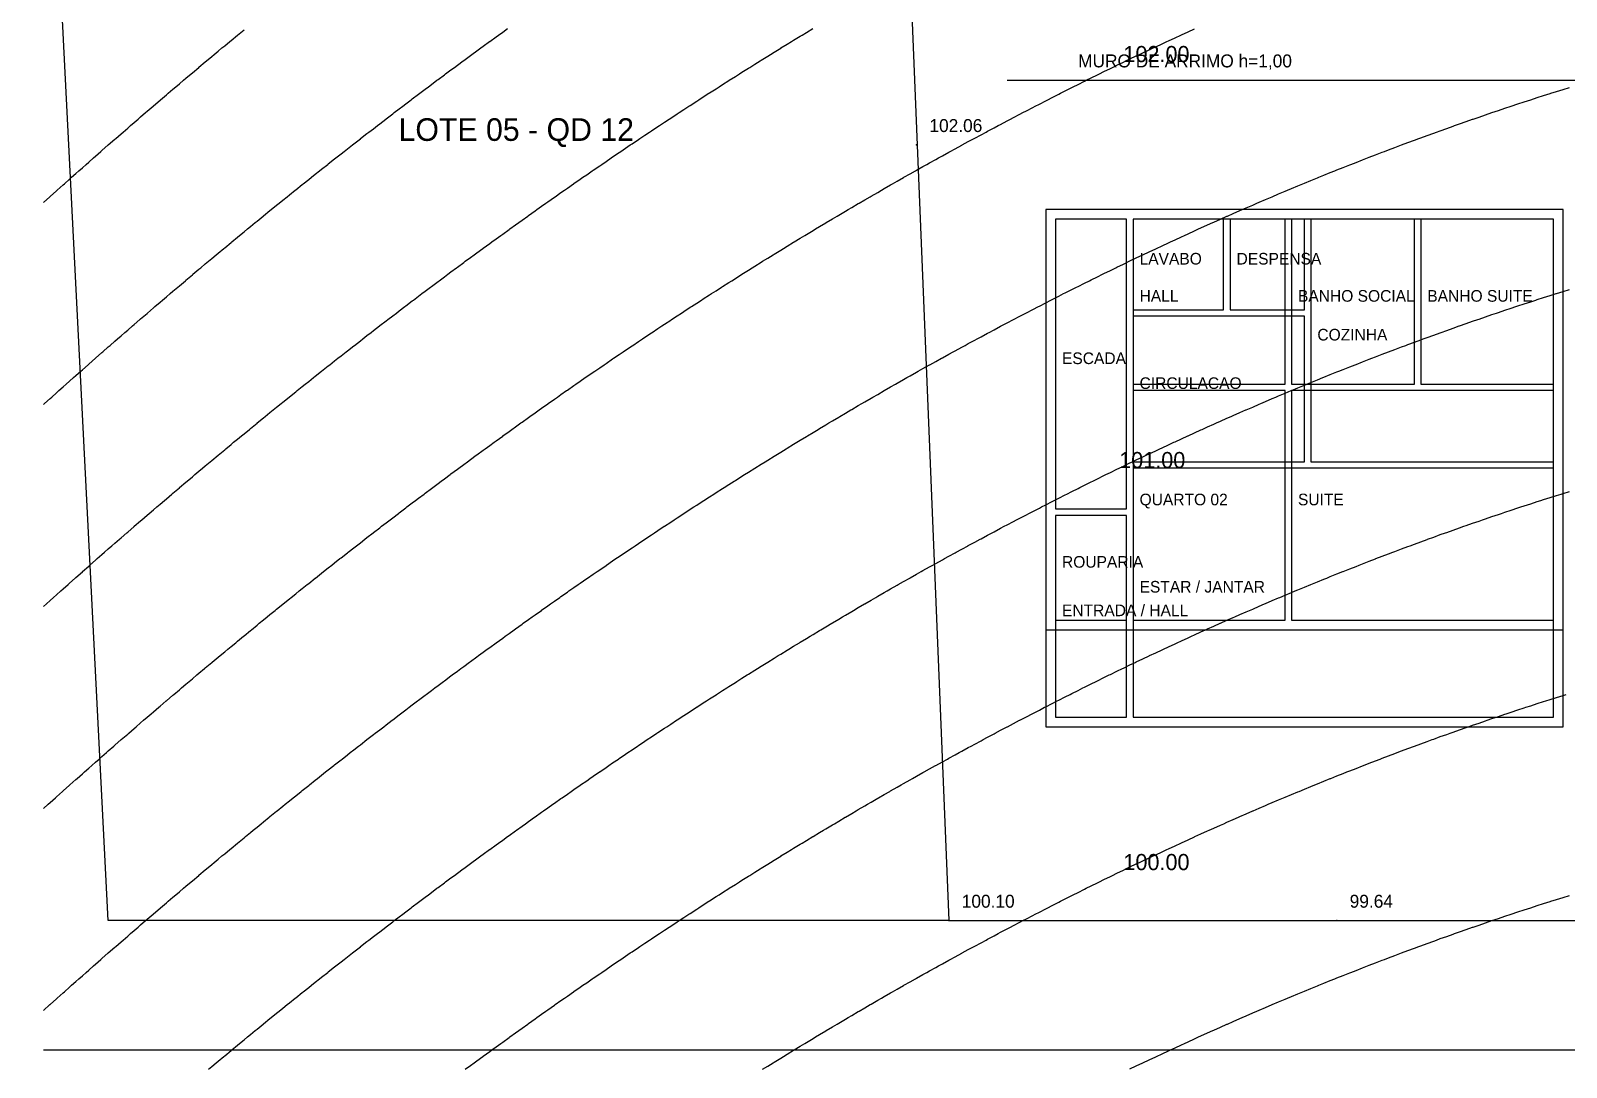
# Model space of a CAD drawing. Header units: metres. Extents: x -14.2 to 26.2, y -13.1 to 40.
# Drawn here: x -14.2 to 9.55, y -2.27 to 13.77 of the extents above; entities that cross this region are included whole.
import ezdxf

# ---------------------------------------------------------------- set-up
doc = ezdxf.new("R2010")
doc.units = ezdxf.units.M
for name, color, linetype in [('AMBIENTES_SUPERIOR', 7, 'Continuous'), ('AMBIENTES_TERREO', 7, 'Continuous'), ('CASA_SUPERIOR', 4, 'Continuous'), ('CASA_TERREO', 5, 'Continuous'), ('CONFRONTANTES', 8, 'Continuous'), ('COTAS_TERRENO', 2, 'Continuous'), ('CURVAS_050', 62, 'Continuous'), ('CURVAS_1M', 3, 'Continuous'), ('LOTE', 1, 'Continuous'), ('MUROS', 30, 'Continuous'), ('PASSEIO', 8, 'Continuous')]:
    doc.layers.add(name, color=color, linetype=linetype)

msp = doc.modelspace()

# ---------------------------------------------------------------- linework, layer by layer
at = {"layer": 'AMBIENTES_SUPERIOR'}
for points in [[(1.65, 6.37), (2.75, 6.37), (2.75, 10.85), (1.65, 10.85)], [(2.85, 8.3), (5.2, 8.3), (5.2, 10.85), (2.85, 10.85)], [(5.3, 8.3), (7.2, 8.3), (7.2, 10.85), (5.3, 10.85)], [(7.3, 8.3), (9.35, 8.3), (9.35, 10.85), (7.3, 10.85)], [(2.85, 4.65), (5.2, 4.65), (5.2, 8.2), (2.85, 8.2)], [(5.3, 4.65), (9.35, 4.65), (9.35, 8.2), (5.3, 8.2)], [(1.65, 4.65), (2.75, 4.65), (2.75, 6.27), (1.65, 6.27)]]:
    msp.add_lwpolyline(points, close=True, dxfattribs=at)
at = {"layer": 'AMBIENTES_TERREO'}
for points in [[(1.65, 6.37), (2.75, 6.37), (2.75, 10.85), (1.65, 10.85)], [(2.85, 9.45), (4.25, 9.45), (4.25, 10.85), (2.85, 10.85)], [(4.35, 9.45), (5.5, 9.45), (5.5, 10.85), (4.35, 10.85)], [(5.6, 7.1), (9.35, 7.1), (9.35, 10.85), (5.6, 10.85)], [(2.85, 7.1), (5.5, 7.1), (5.5, 9.35), (2.85, 9.35)], [(2.85, 3.15), (9.35, 3.15), (9.35, 7), (2.85, 7)], [(1.65, 3.15), (2.75, 3.15), (2.75, 6.27), (1.65, 6.27)]]:
    msp.add_lwpolyline(points, close=True, dxfattribs=at)
at = {"layer": 'CASA_SUPERIOR'}
msp.add_lwpolyline([(1.5, 4.5), (9.5, 4.5), (9.5, 11), (1.5, 11)], close=True, dxfattribs=at)
at = {"layer": 'CASA_TERREO'}
msp.add_lwpolyline([(1.5, 3), (9.5, 3), (9.5, 11), (1.5, 11)], close=True, dxfattribs=at)
at = {"layer": 'CONFRONTANTES'}
msp.add_lwpolyline([(-1, 24.5), (0, 0), (-13, 0), (-14.2, 23.6)], close=True, dxfattribs=at)
at = {"layer": 'COTAS_TERRENO'}
for p in [(-0.5, 12, 102.062), (0, 0, 100.098), (6, 0, 99.642)]:
    msp.add_point(p, dxfattribs=at)
at = {"layer": 'CURVAS_050'}
for points, elevation in [([(-14, 4.862), (-13.958, 4.9), (-13.9, 4.952), (-13.847, 5), (-13.8, 5.042), (-13.735, 5.1), (-13.7, 5.131), (-13.623, 5.2), (-13.6, 5.221), (-13.511, 5.3), (-13.5, 5.309), (-13.4, 5.398), (-13.398, 5.4), (-13.3, 5.486), (-13.285, 5.5), (-13.2, 5.574), (-13.171, 5.6), (-13.1, 5.662), (-13.057, 5.7), (-13, 5.75), (-12.943, 5.8), (-12.9, 5.837), (-12.828, 5.9), (-12.8, 5.924), (-12.713, 6), (-12.7, 6.011), (-12.6, 6.098), (-12.598, 6.1), (-12.5, 6.184), (-12.482, 6.2), (-12.4, 6.271), (-12.366, 6.3), (-12.3, 6.356), (-12.249, 6.4), (-12.2, 6.442), (-12.132, 6.5), (-12.1, 6.527), (-12.015, 6.6), (-12, 6.613), (-11.9, 6.697), (-11.897, 6.7), (-11.8, 6.782), (-11.779, 6.8), (-11.7, 6.866), (-11.66, 6.9), (-11.6, 6.951), (-11.541, 7), (-11.5, 7.034), (-11.422, 7.1), (-11.4, 7.118), (-11.302, 7.2), (-11.3, 7.201), (-11.2, 7.284), (-11.181, 7.3), (-11.1, 7.367), (-11.061, 7.4), (-11, 7.45), (-10.939, 7.5), (-10.9, 7.532), (-10.818, 7.6), (-10.8, 7.615), (-10.7, 7.696), (-10.696, 7.7), (-10.6, 7.778), (-10.573, 7.8), (-10.5, 7.859), (-10.45, 7.9), (-10.4, 7.941), (-10.326, 8), (-10.3, 8.021), (-10.202, 8.1), (-10.2, 8.102), (-10.1, 8.182), (-10.078, 8.2), (-10, 8.263), (-9.953, 8.3), (-9.9, 8.342), (-9.828, 8.4), (-9.8, 8.422), (-9.702, 8.5), (-9.7, 8.501), (-9.6, 8.581), (-9.575, 8.6), (-9.5, 8.659), (-9.448, 8.7), (-9.4, 8.738), (-9.321, 8.8), (-9.3, 8.816), (-9.2, 8.894), (-9.193, 8.9), (-9.1, 8.972), (-9.064, 9), (-9, 9.05), (-8.935, 9.1), (-8.9, 9.127), (-8.806, 9.2), (-8.8, 9.205), (-8.7, 9.281), (-8.676, 9.3), (-8.6, 9.358), (-8.545, 9.4), (-8.5, 9.434), (-8.414, 9.5), (-8.4, 9.51), (-8.3, 9.586), (-8.282, 9.6), (-8.2, 9.662), (-8.15, 9.7), (-8.1, 9.737), (-8.017, 9.8), (-8, 9.812), (-7.9, 9.887), (-7.883, 9.9), (-7.8, 9.962), (-7.749, 10), (-7.7, 10.036), (-7.614, 10.1), (-7.6, 10.11), (-7.5, 10.184), (-7.479, 10.2), (-7.4, 10.258), (-7.343, 10.3), (-7.3, 10.331), (-7.206, 10.4), (-7.2, 10.405), (-7.1, 10.477), (-7.069, 10.5), (-7, 10.55), (-6.931, 10.6), (-6.9, 10.622), (-6.8, 10.694), (-6.792, 10.7), (-6.7, 10.766), (-6.653, 10.8), (-6.6, 10.838), (-6.513, 10.9), (-6.5, 10.909), (-6.4, 10.98), (-6.372, 11), (-6.3, 11.051), (-6.231, 11.1), (-6.2, 11.122), (-6.1, 11.192), (-6.089, 11.2), (-6, 11.263), (-5.946, 11.3), (-5.9, 11.332), (-5.803, 11.4), (-5.8, 11.402), (-5.7, 11.471), (-5.659, 11.5), (-5.6, 11.54), (-5.514, 11.6), (-5.5, 11.609), (-5.4, 11.678), (-5.368, 11.7), (-5.3, 11.746), (-5.221, 11.8), (-5.2, 11.814), (-5.1, 11.882), (-5.074, 11.9), (-5, 11.95), (-4.926, 12), (-4.9, 12.017), (-4.8, 12.084), (-4.777, 12.1), (-4.7, 12.151), (-4.627, 12.2), (-4.6, 12.218), (-4.5, 12.284), (-4.476, 12.3), (-4.4, 12.351), (-4.325, 12.4), (-4.3, 12.416), (-4.2, 12.482), (-4.172, 12.5), (-4.1, 12.547), (-4.019, 12.6), (-4, 12.612), (-3.9, 12.677), (-3.865, 12.7), (-3.8, 12.742), (-3.71, 12.8), (-3.7, 12.806), (-3.6, 12.87), (-3.554, 12.9), (-3.5, 12.934), (-3.4, 12.998), (-3.397, 13), (-3.3, 13.061), (-3.239, 13.1), (-3.2, 13.125), (-3.1, 13.187), (-3.08, 13.2), (-3, 13.25), (-2.92, 13.3), (-2.9, 13.312), (-2.8, 13.374), (-2.759, 13.4), (-2.7, 13.436), (-2.6, 13.498), (-2.597, 13.5), (-2.5, 13.559), (-2.434, 13.6), (-2.4, 13.62), (-2.3, 13.681), (-2.269, 13.7), (-2.2, 13.742), (-2.104, 13.8)], 102.5), ([(-14, 11.112), (-13.903, 11.2), (-13.9, 11.202), (-13.8, 11.292), (-13.791, 11.3), (-13.7, 11.381), (-13.679, 11.4), (-13.6, 11.47), (-13.567, 11.5), (-13.5, 11.559), (-13.454, 11.6), (-13.4, 11.648), (-13.341, 11.7), (-13.3, 11.736), (-13.228, 11.8), (-13.2, 11.824), (-13.114, 11.9), (-13.1, 11.912), (-13, 12), (-13, 12), (-12.9, 12.087), (-12.886, 12.1), (-12.8, 12.174), (-12.771, 12.2), (-12.7, 12.261), (-12.655, 12.3), (-12.6, 12.348), (-12.54, 12.4), (-12.5, 12.434), (-12.424, 12.5), (-12.4, 12.521), (-12.307, 12.6), (-12.3, 12.606), (-12.2, 12.692), (-12.191, 12.7), (-12.1, 12.777), (-12.073, 12.8), (-12, 12.863), (-11.956, 12.9), (-11.9, 12.947), (-11.838, 13), (-11.8, 13.032), (-11.719, 13.1), (-11.7, 13.116), (-11.601, 13.2), (-11.6, 13.201), (-11.5, 13.284), (-11.481, 13.3), (-11.4, 13.368), (-11.362, 13.4), (-11.3, 13.451), (-11.242, 13.5), (-11.2, 13.535), (-11.121, 13.6), (-11.1, 13.617), (-11, 13.7), (-11, 13.7), (-10.9, 13.782)], 103.5), ([(-14, -1.388), (-13.903, -1.3), (-13.9, -1.298), (-13.8, -1.208), (-13.791, -1.2), (-13.7, -1.119), (-13.679, -1.1), (-13.6, -1.03), (-13.567, -1), (-13.5, -0.941), (-13.454, -0.9), (-13.4, -0.852), (-13.341, -0.8), (-13.3, -0.764), (-13.228, -0.7), (-13.2, -0.676), (-13.114, -0.6), (-13.1, -0.588), (-13, -0.5), (-13, -0.5), (-12.9, -0.413), (-12.886, -0.4), (-12.8, -0.326), (-12.771, -0.3), (-12.7, -0.239), (-12.655, -0.2), (-12.6, -0.152), (-12.54, -0.1), (-12.5, -0.066), (-12.424, 0), (-12.4, 0.021), (-12.307, 0.1), (-12.3, 0.106), (-12.2, 0.192), (-12.191, 0.2), (-12.1, 0.277), (-12.073, 0.3), (-12, 0.363), (-11.956, 0.4), (-11.9, 0.447), (-11.838, 0.5), (-11.8, 0.532), (-11.719, 0.6), (-11.7, 0.616), (-11.601, 0.7), (-11.6, 0.701), (-11.5, 0.784), (-11.481, 0.8), (-11.4, 0.868), (-11.362, 0.9), (-11.3, 0.951), (-11.242, 1), (-11.2, 1.035), (-11.121, 1.1), (-11.1, 1.117), (-11, 1.2), (-11, 1.2), (-10.9, 1.282), (-10.879, 1.3), (-10.8, 1.365), (-10.757, 1.4), (-10.7, 1.446), (-10.634, 1.5), (-10.6, 1.528), (-10.512, 1.6), (-10.5, 1.609), (-10.4, 1.691), (-10.388, 1.7), (-10.3, 1.771), (-10.264, 1.8), (-10.2, 1.852), (-10.14, 1.9), (-10.1, 1.932), (-10.016, 2), (-10, 2.013), (-9.9, 2.092), (-9.89, 2.1), (-9.8, 2.172), (-9.765, 2.2), (-9.7, 2.251), (-9.639, 2.3), (-9.6, 2.331), (-9.512, 2.4), (-9.5, 2.409), (-9.4, 2.488), (-9.385, 2.5), (-9.3, 2.566), (-9.257, 2.6), (-9.2, 2.644), (-9.129, 2.7), (-9.1, 2.722), (-9, 2.8), (-9, 2.8), (-8.9, 2.877), (-8.871, 2.9), (-8.8, 2.954), (-8.741, 3), (-8.7, 3.031), (-8.61, 3.1), (-8.6, 3.108), (-8.5, 3.184), (-8.479, 3.2), (-8.4, 3.26), (-8.348, 3.3), (-8.3, 3.336), (-8.216, 3.4), (-8.2, 3.412), (-8.1, 3.487), (-8.083, 3.5), (-8, 3.562), (-7.95, 3.6), (-7.9, 3.637), (-7.816, 3.7), (-7.8, 3.712), (-7.7, 3.786), (-7.682, 3.8), (-7.6, 3.86), (-7.547, 3.9), (-7.5, 3.934), (-7.411, 4), (-7.4, 4.008), (-7.3, 4.081), (-7.275, 4.1), (-7.2, 4.155), (-7.138, 4.2), (-7.1, 4.227), (-7, 4.3), (-7, 4.3), (-6.9, 4.372), (-6.862, 4.4), (-6.8, 4.444), (-6.723, 4.5), (-6.7, 4.516), (-6.6, 4.588), (-6.583, 4.6), (-6.5, 4.659), (-6.443, 4.7), (-6.4, 4.73), (-6.302, 4.8), (-6.3, 4.801), (-6.2, 4.872), (-6.16, 4.9), (-6.1, 4.942), (-6.018, 5), (-6, 5.013), (-5.9, 5.082), (-5.875, 5.1), (-5.8, 5.152), (-5.731, 5.2), (-5.7, 5.221), (-5.6, 5.291), (-5.586, 5.3), (-5.5, 5.359), (-5.441, 5.4), (-5.4, 5.428), (-5.3, 5.496), (-5.295, 5.5), (-5.2, 5.565), (-5.148, 5.6), (-5.1, 5.632), (-5, 5.7), (-5, 5.7), (-4.9, 5.767), (-4.851, 5.8), (-4.8, 5.835), (-4.702, 5.9), (-4.7, 5.901), (-4.6, 5.968), (-4.552, 6), (-4.5, 6.034), (-4.401, 6.1), (-4.4, 6.101), (-4.3, 6.166), (-4.249, 6.2), (-4.2, 6.232), (-4.1, 6.297), (-4.096, 6.3), (-4, 6.363), (-3.942, 6.4), (-3.9, 6.427), (-3.8, 6.492), (-3.788, 6.5), (-3.7, 6.556), (-3.632, 6.6), (-3.6, 6.621), (-3.5, 6.684), (-3.475, 6.7), (-3.4, 6.748), (-3.318, 6.8), (-3.3, 6.811), (-3.2, 6.875), (-3.159, 6.9), (-3.1, 6.937), (-3, 7), (-3, 7), (-2.9, 7.062), (-2.839, 7.1), (-2.8, 7.124), (-2.7, 7.186), (-2.678, 7.2), (-2.6, 7.248), (-2.515, 7.3), (-2.5, 7.309), (-2.4, 7.37), (-2.352, 7.4), (-2.3, 7.431), (-2.2, 7.492), (-2.187, 7.5), (-2.1, 7.552), (-2.021, 7.6), (-2, 7.612), (-1.9, 7.672), (-1.854, 7.7), (-1.8, 7.732), (-1.7, 7.791), (-1.685, 7.8), (-1.6, 7.85), (-1.516, 7.9), (-1.5, 7.909), (-1.4, 7.968), (-1.345, 8), (-1.3, 8.026), (-1.2, 8.084), (-1.173, 8.1), (-1.1, 8.142), (-1, 8.2), (-1, 8.2), (-0.9, 8.257), (-0.825, 8.3), (-0.8, 8.314), (-0.7, 8.371), (-0.649, 8.4), (-0.6, 8.428), (-0.5, 8.484), (-0.472, 8.5), (-0.4, 8.54), (-0.3, 8.596), (-0.293, 8.6), (-0.2, 8.652), (-0.113, 8.7), (-0.1, 8.707), (0, 8.763), (0.068, 8.8), (0.1, 8.817), (0.2, 8.872), (0.251, 8.9), (0.3, 8.926), (0.4, 8.981), (0.436, 9), (0.5, 9.034), (0.6, 9.088), (0.622, 9.1), (0.7, 9.141), (0.8, 9.195), (0.81, 9.2), (0.9, 9.247), (1, 9.3), (1, 9.3), (1.1, 9.352), (1.191, 9.4), (1.2, 9.405), (1.3, 9.456), (1.385, 9.5), (1.4, 9.508), (1.5, 9.559), (1.579, 9.6), (1.6, 9.611), (1.7, 9.661), (1.776, 9.7), (1.8, 9.712), (1.9, 9.762), (1.975, 9.8), (2, 9.812), (2.1, 9.862), (2.176, 9.9), (2.2, 9.912), (2.3, 9.961), (2.379, 10), (2.4, 10.011), (2.5, 10.059), (2.584, 10.1), (2.6, 10.108), (2.7, 10.156), (2.791, 10.2), (2.8, 10.205), (2.9, 10.252), (3, 10.3), (3, 10.3), (3.1, 10.347), (3.2, 10.394), (3.212, 10.4), (3.3, 10.441), (3.4, 10.488), (3.426, 10.5), (3.5, 10.534), (3.6, 10.58), (3.643, 10.6), (3.7, 10.626), (3.8, 10.672), (3.862, 10.7), (3.9, 10.717), (4, 10.762), (4.084, 10.8), (4.1, 10.807), (4.2, 10.852), (4.3, 10.896), (4.308, 10.9), (4.4, 10.94), (4.5, 10.984), (4.536, 11), (4.6, 11.028), (4.7, 11.071), (4.766, 11.1), (4.8, 11.114), (4.9, 11.157), (5, 11.2), (5, 11.2), (5.1, 11.242), (5.2, 11.284), (5.237, 11.3), (5.3, 11.326), (5.4, 11.368), (5.477, 11.4), (5.5, 11.409), (5.6, 11.451), (5.7, 11.491), (5.721, 11.5), (5.8, 11.532), (5.9, 11.572), (5.969, 11.6), (6, 11.613), (6.1, 11.652), (6.2, 11.692), (6.22, 11.7), (6.3, 11.731), (6.4, 11.77), (6.476, 11.8), (6.5, 11.809), (6.6, 11.848), (6.7, 11.886), (6.736, 11.9), (6.8, 11.925), (6.9, 11.962), (7, 12), (7, 12), (7.1, 12.037), (7.2, 12.074), (7.269, 12.1), (7.3, 12.111), (7.4, 12.148), (7.5, 12.184), (7.543, 12.2), (7.6, 12.221), (7.7, 12.256), (7.8, 12.292), (7.823, 12.3), (7.9, 12.327), (8, 12.363), (8.1, 12.397), (8.108, 12.4), (8.2, 12.432), (8.3, 12.466), (8.399, 12.5), (8.4, 12.501), (8.5, 12.534), (8.6, 12.568), (8.696, 12.6), (8.7, 12.601), (8.8, 12.635), (8.9, 12.667), (9, 12.7), (9, 12.7), (9.1, 12.732), (9.2, 12.765), (9.3, 12.796), (9.311, 12.8), (9.4, 12.828), (9.5, 12.859), (9.6, 12.89)], 101.5), ([(-7.479, -2.3), (-7.4, -2.242), (-7.343, -2.2), (-7.3, -2.169), (-7.206, -2.1), (-7.2, -2.095), (-7.1, -2.023), (-7.069, -2), (-7, -1.95), (-6.931, -1.9), (-6.9, -1.878), (-6.8, -1.806), (-6.792, -1.8), (-6.7, -1.734), (-6.653, -1.7), (-6.6, -1.662), (-6.513, -1.6), (-6.5, -1.591), (-6.4, -1.52), (-6.372, -1.5), (-6.3, -1.449), (-6.231, -1.4), (-6.2, -1.378), (-6.1, -1.308), (-6.089, -1.3), (-6, -1.237), (-5.946, -1.2), (-5.9, -1.168), (-5.803, -1.1), (-5.8, -1.098), (-5.7, -1.029), (-5.659, -1), (-5.6, -0.96), (-5.514, -0.9), (-5.5, -0.891), (-5.4, -0.822), (-5.368, -0.8), (-5.3, -0.754), (-5.221, -0.7), (-5.2, -0.686), (-5.1, -0.618), (-5.074, -0.6), (-5, -0.55), (-4.926, -0.5), (-4.9, -0.483), (-4.8, -0.416), (-4.777, -0.4), (-4.7, -0.349), (-4.627, -0.3), (-4.6, -0.282), (-4.5, -0.216), (-4.476, -0.2), (-4.4, -0.149), (-4.325, -0.1), (-4.3, -0.084), (-4.2, -0.018), (-4.172, 0), (-4.1, 0.047), (-4.019, 0.1), (-4, 0.112), (-3.9, 0.177), (-3.865, 0.2), (-3.8, 0.242), (-3.71, 0.3), (-3.7, 0.306), (-3.6, 0.371), (-3.554, 0.4), (-3.5, 0.434), (-3.4, 0.498), (-3.397, 0.5), (-3.3, 0.561), (-3.239, 0.6), (-3.2, 0.625), (-3.1, 0.687), (-3.08, 0.7), (-3, 0.75), (-2.92, 0.8), (-2.9, 0.812), (-2.8, 0.874), (-2.759, 0.9), (-2.7, 0.936), (-2.6, 0.998), (-2.597, 1), (-2.5, 1.059), (-2.434, 1.1), (-2.4, 1.12), (-2.3, 1.181), (-2.269, 1.2), (-2.2, 1.242), (-2.104, 1.3), (-2.1, 1.302), (-2, 1.362), (-1.937, 1.4), (-1.9, 1.422), (-1.8, 1.482), (-1.77, 1.5), (-1.7, 1.541), (-1.601, 1.6), (-1.6, 1.6), (-1.5, 1.659), (-1.431, 1.7), (-1.4, 1.718), (-1.3, 1.776), (-1.259, 1.8), (-1.2, 1.835), (-1.1, 1.892), (-1.087, 1.9), (-1, 1.95), (-0.913, 2), (-0.9, 2.007), (-0.8, 2.065), (-0.738, 2.1), (-0.7, 2.121), (-0.6, 2.178), (-0.561, 2.2), (-0.5, 2.234), (-0.4, 2.29), (-0.383, 2.3), (-0.3, 2.346), (-0.204, 2.4), (-0.2, 2.402), (-0.1, 2.457), (-0.023, 2.5), (0, 2.512), (0.1, 2.567), (0.16, 2.6), (0.2, 2.622), (0.3, 2.676), (0.344, 2.7), (0.4, 2.731), (0.5, 2.784), (0.529, 2.8), (0.6, 2.838), (0.7, 2.891), (0.716, 2.9), (0.8, 2.944), (0.9, 2.997), (0.905, 3), (1, 3.05), (1.095, 3.1), (1.1, 3.102), (1.2, 3.155), (1.288, 3.2), (1.3, 3.206), (1.4, 3.258), (1.482, 3.3), (1.5, 3.309), (1.6, 3.361), (1.678, 3.4), (1.7, 3.411), (1.8, 3.462), (1.875, 3.5), (1.9, 3.512), (2, 3.562), (2.075, 3.6), (2.1, 3.612), (2.2, 3.662), (2.277, 3.7), (2.3, 3.711), (2.4, 3.76), (2.481, 3.8), (2.5, 3.809), (2.6, 3.858), (2.687, 3.9), (2.7, 3.906), (2.8, 3.955), (2.895, 4), (2.9, 4.002), (3, 4.05), (3.1, 4.097), (3.106, 4.1), (3.2, 4.144), (3.3, 4.191), (3.318, 4.2), (3.4, 4.238), (3.5, 4.284), (3.534, 4.3), (3.6, 4.33), (3.7, 4.376), (3.752, 4.4), (3.8, 4.422), (3.9, 4.467), (3.972, 4.5), (4, 4.512), (4.1, 4.557), (4.196, 4.6), (4.2, 4.602), (4.3, 4.646), (4.4, 4.691), (4.422, 4.7), (4.5, 4.734), (4.6, 4.778), (4.651, 4.8), (4.7, 4.821), (4.8, 4.864), (4.883, 4.9), (4.9, 4.907), (5, 4.95), (5.1, 4.992), (5.118, 5), (5.2, 5.035), (5.3, 5.076), (5.357, 5.1), (5.4, 5.118), (5.5, 5.159), (5.599, 5.2), (5.6, 5.201), (5.7, 5.241), (5.8, 5.282), (5.845, 5.3), (5.9, 5.322), (6, 5.363), (6.094, 5.4), (6.1, 5.402), (6.2, 5.442), (6.3, 5.481), (6.348, 5.5), (6.4, 5.521), (6.5, 5.559), (6.6, 5.598), (6.605, 5.6), (6.7, 5.636), (6.8, 5.674), (6.867, 5.7), (6.9, 5.712), (7, 5.75), (7.1, 5.787), (7.134, 5.8), (7.2, 5.825), (7.3, 5.861), (7.4, 5.898), (7.405, 5.9), (7.5, 5.934), (7.6, 5.971), (7.682, 6), (7.7, 6.006), (7.8, 6.042), (7.9, 6.077), (7.964, 6.1), (8, 6.113), (8.1, 6.147), (8.2, 6.182), (8.252, 6.2), (8.3, 6.216), (8.4, 6.251), (8.5, 6.284), (8.546, 6.3), (8.6, 6.318), (8.7, 6.351), (8.8, 6.385), (8.847, 6.4), (8.9, 6.417), (9, 6.45), (9.1, 6.482), (9.155, 6.5), (9.2, 6.514), (9.3, 6.546), (9.4, 6.578), (9.47, 6.6), (9.5, 6.609), (9.6, 6.64)], 100.5), ([(2.8, -2.295), (2.9, -2.248), (3, -2.2), (3, -2.2), (3.1, -2.153), (3.2, -2.106), (3.212, -2.1), (3.3, -2.059), (3.4, -2.012), (3.426, -2), (3.5, -1.966), (3.6, -1.92), (3.643, -1.9), (3.7, -1.874), (3.8, -1.828), (3.862, -1.8), (3.9, -1.783), (4, -1.738), (4.084, -1.7), (4.1, -1.693), (4.2, -1.648), (4.3, -1.604), (4.308, -1.6), (4.4, -1.56), (4.5, -1.516), (4.536, -1.5), (4.6, -1.472), (4.7, -1.429), (4.766, -1.4), (4.8, -1.386), (4.9, -1.343), (5, -1.3), (5, -1.3), (5.1, -1.258), (5.2, -1.216), (5.237, -1.2), (5.3, -1.174), (5.4, -1.132), (5.477, -1.1), (5.5, -1.091), (5.6, -1.049), (5.7, -1.009), (5.721, -1), (5.8, -0.968), (5.9, -0.928), (5.969, -0.9), (6, -0.887), (6.1, -0.848), (6.2, -0.808), (6.22, -0.8), (6.3, -0.769), (6.4, -0.73), (6.476, -0.7), (6.5, -0.691), (6.6, -0.652), (6.7, -0.614), (6.736, -0.6), (6.8, -0.575), (6.9, -0.538), (7, -0.5), (7, -0.5), (7.1, -0.463), (7.2, -0.426), (7.269, -0.4), (7.3, -0.389), (7.4, -0.352), (7.5, -0.316), (7.543, -0.3), (7.6, -0.279), (7.7, -0.244), (7.8, -0.208), (7.823, -0.2), (7.9, -0.173), (8, -0.137), (8.1, -0.103), (8.108, -0.1), (8.2, -0.068), (8.3, -0.034), (8.399, 0), (8.4, 0.001), (8.5, 0.034), (8.6, 0.068), (8.696, 0.1), (8.7, 0.101), (8.8, 0.135), (8.9, 0.167), (9, 0.2), (9, 0.2), (9.1, 0.232), (9.2, 0.265), (9.3, 0.296), (9.311, 0.3), (9.4, 0.328), (9.5, 0.359), (9.6, 0.39)], 99.5)]:
    msp.add_lwpolyline(points, dxfattribs=dict(at, elevation=elevation))
at = {"layer": 'CURVAS_1M'}
for points, elevation in [([(-14, 7.987), (-13.986, 8), (-13.9, 8.077), (-13.875, 8.1), (-13.8, 8.167), (-13.763, 8.2), (-13.7, 8.256), (-13.651, 8.3), (-13.6, 8.345), (-13.539, 8.4), (-13.5, 8.434), (-13.426, 8.5), (-13.4, 8.523), (-13.313, 8.6), (-13.3, 8.611), (-13.2, 8.7), (-13.199, 8.7), (-13.1, 8.787), (-13.086, 8.8), (-13, 8.875), (-12.971, 8.9), (-12.9, 8.962), (-12.857, 9), (-12.8, 9.049), (-12.742, 9.1), (-12.7, 9.136), (-12.627, 9.2), (-12.6, 9.223), (-12.511, 9.3), (-12.5, 9.309), (-12.4, 9.395), (-12.395, 9.4), (-12.3, 9.481), (-12.278, 9.5), (-12.2, 9.567), (-12.161, 9.6), (-12.1, 9.652), (-12.044, 9.7), (-12, 9.738), (-11.926, 9.8), (-11.9, 9.822), (-11.808, 9.9), (-11.8, 9.907), (-11.7, 9.991), (-11.69, 10), (-11.6, 10.076), (-11.571, 10.1), (-11.5, 10.159), (-11.451, 10.2), (-11.4, 10.243), (-11.332, 10.3), (-11.3, 10.326), (-11.211, 10.4), (-11.2, 10.409), (-11.1, 10.492), (-11.091, 10.5), (-11, 10.575), (-10.97, 10.6), (-10.9, 10.657), (-10.848, 10.7), (-10.8, 10.74), (-10.726, 10.8), (-10.7, 10.821), (-10.604, 10.9), (-10.6, 10.903), (-10.5, 10.984), (-10.481, 11), (-10.4, 11.066), (-10.357, 11.1), (-10.3, 11.146), (-10.233, 11.2), (-10.2, 11.227), (-10.109, 11.3), (-10.1, 11.307), (-10, 11.388), (-9.984, 11.4), (-9.9, 11.467), (-9.859, 11.5), (-9.8, 11.547), (-9.733, 11.6), (-9.7, 11.626), (-9.607, 11.7), (-9.6, 11.706), (-9.5, 11.784), (-9.48, 11.8), (-9.4, 11.863), (-9.353, 11.9), (-9.3, 11.941), (-9.225, 12), (-9.2, 12.019), (-9.1, 12.097), (-9.097, 12.1), (-9, 12.175), (-8.968, 12.2), (-8.9, 12.252), (-8.838, 12.3), (-8.8, 12.329), (-8.708, 12.4), (-8.7, 12.406), (-8.6, 12.483), (-8.578, 12.5), (-8.5, 12.559), (-8.447, 12.6), (-8.4, 12.635), (-8.315, 12.7), (-8.3, 12.711), (-8.2, 12.787), (-8.183, 12.8), (-8.1, 12.862), (-8.05, 12.9), (-8, 12.937), (-7.917, 13), (-7.9, 13.012), (-7.8, 13.087), (-7.783, 13.1), (-7.7, 13.161), (-7.648, 13.2), (-7.6, 13.235), (-7.513, 13.3), (-7.5, 13.309), (-7.4, 13.383), (-7.377, 13.4), (-7.3, 13.456), (-7.24, 13.5), (-7.2, 13.53), (-7.103, 13.6), (-7.1, 13.602), (-7, 13.675), (-6.965, 13.7), (-6.9, 13.747), (-6.827, 13.8)], 103), ([(-14, 1.737), (-13.93, 1.8), (-13.9, 1.827), (-13.819, 1.9), (-13.8, 1.917), (-13.707, 2), (-13.7, 2.006), (-13.6, 2.095), (-13.595, 2.1), (-13.5, 2.184), (-13.482, 2.2), (-13.4, 2.273), (-13.369, 2.3), (-13.3, 2.361), (-13.256, 2.4), (-13.2, 2.449), (-13.143, 2.5), (-13.1, 2.537), (-13.029, 2.6), (-13, 2.625), (-12.914, 2.7), (-12.9, 2.712), (-12.8, 2.8), (-12.799, 2.8), (-12.7, 2.886), (-12.684, 2.9), (-12.6, 2.973), (-12.569, 3), (-12.5, 3.059), (-12.453, 3.1), (-12.4, 3.146), (-12.337, 3.2), (-12.3, 3.231), (-12.22, 3.3), (-12.2, 3.317), (-12.103, 3.4), (-12.1, 3.402), (-12, 3.488), (-11.985, 3.5), (-11.9, 3.572), (-11.867, 3.6), (-11.8, 3.657), (-11.749, 3.7), (-11.7, 3.741), (-11.63, 3.8), (-11.6, 3.826), (-11.511, 3.9), (-11.5, 3.909), (-11.4, 3.993), (-11.392, 4), (-11.3, 4.076), (-11.272, 4.1), (-11.2, 4.16), (-11.151, 4.2), (-11.1, 4.242), (-11.03, 4.3), (-11, 4.325), (-10.909, 4.4), (-10.9, 4.407), (-10.8, 4.49), (-10.787, 4.5), (-10.7, 4.571), (-10.665, 4.6), (-10.6, 4.653), (-10.542, 4.7), (-10.5, 4.734), (-10.419, 4.8), (-10.4, 4.816), (-10.3, 4.896), (-10.296, 4.9), (-10.2, 4.977), (-10.171, 5), (-10.1, 5.057), (-10.047, 5.1), (-10, 5.138), (-9.922, 5.2), (-9.9, 5.217), (-9.8, 5.297), (-9.796, 5.3), (-9.7, 5.376), (-9.67, 5.4), (-9.6, 5.456), (-9.544, 5.5), (-9.5, 5.534), (-9.417, 5.6), (-9.4, 5.613), (-9.3, 5.691), (-9.289, 5.7), (-9.2, 5.769), (-9.161, 5.8), (-9.1, 5.847), (-9.032, 5.9), (-9, 5.925), (-8.903, 6), (-8.9, 6.002), (-8.8, 6.079), (-8.773, 6.1), (-8.7, 6.156), (-8.643, 6.2), (-8.6, 6.233), (-8.512, 6.3), (-8.5, 6.309), (-8.4, 6.385), (-8.381, 6.4), (-8.3, 6.461), (-8.249, 6.5), (-8.2, 6.537), (-8.116, 6.6), (-8.1, 6.612), (-8, 6.687), (-7.983, 6.7), (-7.9, 6.762), (-7.85, 6.8), (-7.8, 6.837), (-7.715, 6.9), (-7.7, 6.911), (-7.6, 6.985), (-7.58, 7), (-7.5, 7.059), (-7.445, 7.1), (-7.4, 7.133), (-7.309, 7.2), (-7.3, 7.206), (-7.2, 7.279), (-7.172, 7.3), (-7.1, 7.352), (-7.034, 7.4), (-7, 7.425), (-6.9, 7.497), (-6.896, 7.5), (-6.8, 7.569), (-6.758, 7.6), (-6.7, 7.641), (-6.618, 7.7), (-6.6, 7.713), (-6.5, 7.784), (-6.478, 7.8), (-6.4, 7.855), (-6.337, 7.9), (-6.3, 7.926), (-6.2, 7.997), (-6.196, 8), (-6.1, 8.067), (-6.053, 8.1), (-6, 8.138), (-5.911, 8.2), (-5.9, 8.207), (-5.8, 8.277), (-5.767, 8.3), (-5.7, 8.346), (-5.622, 8.4), (-5.6, 8.416), (-5.5, 8.484), (-5.477, 8.5), (-5.4, 8.553), (-5.331, 8.6), (-5.3, 8.621), (-5.2, 8.69), (-5.185, 8.7), (-5.1, 8.757), (-5.037, 8.8), (-5, 8.825), (-4.9, 8.892), (-4.889, 8.9), (-4.8, 8.96), (-4.739, 9), (-4.7, 9.026), (-4.6, 9.093), (-4.589, 9.1), (-4.5, 9.159), (-4.439, 9.2), (-4.4, 9.226), (-4.3, 9.291), (-4.287, 9.3), (-4.2, 9.357), (-4.134, 9.4), (-4.1, 9.422), (-4, 9.488), (-3.981, 9.5), (-3.9, 9.552), (-3.826, 9.6), (-3.8, 9.617), (-3.7, 9.681), (-3.671, 9.7), (-3.6, 9.745), (-3.515, 9.8), (-3.5, 9.809), (-3.4, 9.873), (-3.357, 9.9), (-3.3, 9.936), (-3.2, 10), (-3.199, 10), (-3.1, 10.062), (-3.04, 10.1), (-3, 10.125), (-2.9, 10.187), (-2.88, 10.2), (-2.8, 10.249), (-2.718, 10.3), (-2.7, 10.311), (-2.6, 10.373), (-2.556, 10.4), (-2.5, 10.434), (-2.4, 10.495), (-2.393, 10.5), (-2.3, 10.556), (-2.228, 10.6), (-2.2, 10.617), (-2.1, 10.677), (-2.062, 10.7), (-2, 10.737), (-1.9, 10.797), (-1.896, 10.8), (-1.8, 10.857), (-1.728, 10.9), (-1.7, 10.916), (-1.6, 10.975), (-1.558, 11), (-1.5, 11.034), (-1.4, 11.093), (-1.388, 11.1), (-1.3, 11.151), (-1.216, 11.2), (-1.2, 11.209), (-1.1, 11.267), (-1.043, 11.3), (-1, 11.325), (-0.9, 11.382), (-0.869, 11.4), (-0.8, 11.44), (-0.7, 11.496), (-0.694, 11.5), (-0.6, 11.553), (-0.517, 11.6), (-0.5, 11.609), (-0.4, 11.665), (-0.338, 11.7), (-0.3, 11.721), (-0.2, 11.777), (-0.158, 11.8), (-0.1, 11.832), (0, 11.888), (0.023, 11.9), (0.1, 11.942), (0.2, 11.997), (0.206, 12), (0.3, 12.051), (0.39, 12.1), (0.4, 12.105), (0.5, 12.159), (0.576, 12.2), (0.6, 12.213), (0.7, 12.266), (0.763, 12.3), (0.8, 12.319), (0.9, 12.372), (0.952, 12.4), (1, 12.425), (1.1, 12.477), (1.143, 12.5), (1.2, 12.53), (1.3, 12.581), (1.336, 12.6), (1.4, 12.633), (1.5, 12.684), (1.531, 12.7), (1.6, 12.736), (1.7, 12.786), (1.727, 12.8), (1.8, 12.837), (1.9, 12.887), (1.925, 12.9), (2, 12.937), (2.1, 12.987), (2.125, 13), (2.2, 13.037), (2.3, 13.086), (2.328, 13.1), (2.4, 13.136), (2.5, 13.184), (2.532, 13.2), (2.6, 13.233), (2.7, 13.281), (2.739, 13.3), (2.8, 13.33), (2.9, 13.377), (2.948, 13.4), (3, 13.425), (3.1, 13.472), (3.159, 13.5), (3.2, 13.519), (3.3, 13.566), (3.372, 13.6), (3.4, 13.613), (3.5, 13.659), (3.588, 13.7), (3.6, 13.705), (3.7, 13.751), (3.8, 13.797)], 102), ([(-11.451, -2.3), (-11.4, -2.257), (-11.332, -2.2), (-11.3, -2.174), (-11.211, -2.1), (-11.2, -2.091), (-11.1, -2.008), (-11.091, -2), (-11, -1.925), (-10.97, -1.9), (-10.9, -1.843), (-10.848, -1.8), (-10.8, -1.76), (-10.726, -1.7), (-10.7, -1.679), (-10.604, -1.6), (-10.6, -1.597), (-10.5, -1.516), (-10.481, -1.5), (-10.4, -1.434), (-10.357, -1.4), (-10.3, -1.354), (-10.233, -1.3), (-10.2, -1.273), (-10.109, -1.2), (-10.1, -1.193), (-10, -1.112), (-9.984, -1.1), (-9.9, -1.033), (-9.859, -1), (-9.8, -0.953), (-9.733, -0.9), (-9.7, -0.874), (-9.607, -0.8), (-9.6, -0.794), (-9.5, -0.716), (-9.48, -0.7), (-9.4, -0.637), (-9.353, -0.6), (-9.3, -0.559), (-9.225, -0.5), (-9.2, -0.481), (-9.1, -0.403), (-9.097, -0.4), (-9, -0.325), (-8.968, -0.3), (-8.9, -0.248), (-8.838, -0.2), (-8.8, -0.171), (-8.708, -0.1), (-8.7, -0.094), (-8.6, -0.017), (-8.578, 0), (-8.5, 0.059), (-8.447, 0.1), (-8.4, 0.135), (-8.315, 0.2), (-8.3, 0.211), (-8.2, 0.287), (-8.183, 0.3), (-8.1, 0.362), (-8.05, 0.4), (-8, 0.437), (-7.917, 0.5), (-7.9, 0.512), (-7.8, 0.587), (-7.783, 0.6), (-7.7, 0.661), (-7.648, 0.7), (-7.6, 0.735), (-7.513, 0.8), (-7.5, 0.809), (-7.4, 0.883), (-7.377, 0.9), (-7.3, 0.956), (-7.24, 1), (-7.2, 1.03), (-7.103, 1.1), (-7.1, 1.102), (-7, 1.175), (-6.965, 1.2), (-6.9, 1.247), (-6.827, 1.3), (-6.8, 1.319), (-6.7, 1.391), (-6.688, 1.4), (-6.6, 1.463), (-6.548, 1.5), (-6.5, 1.534), (-6.408, 1.6), (-6.4, 1.605), (-6.3, 1.676), (-6.267, 1.7), (-6.2, 1.747), (-6.125, 1.8), (-6.1, 1.817), (-6, 1.888), (-5.982, 1.9), (-5.9, 1.957), (-5.839, 2), (-5.8, 2.027), (-5.7, 2.096), (-5.695, 2.1), (-5.6, 2.165), (-5.55, 2.2), (-5.5, 2.234), (-5.404, 2.3), (-5.4, 2.303), (-5.3, 2.371), (-5.258, 2.4), (-5.2, 2.44), (-5.111, 2.5), (-5.1, 2.507), (-5, 2.575), (-4.963, 2.6), (-4.9, 2.642), (-4.814, 2.7), (-4.8, 2.71), (-4.7, 2.776), (-4.665, 2.8), (-4.6, 2.843), (-4.514, 2.9), (-4.5, 2.909), (-4.4, 2.976), (-4.363, 3), (-4.3, 3.041), (-4.211, 3.1), (-4.2, 3.107), (-4.1, 3.172), (-4.058, 3.2), (-4, 3.237), (-3.904, 3.3), (-3.9, 3.302), (-3.8, 3.367), (-3.749, 3.4), (-3.7, 3.431), (-3.6, 3.495), (-3.593, 3.5), (-3.5, 3.559), (-3.436, 3.6), (-3.4, 3.623), (-3.3, 3.686), (-3.278, 3.7), (-3.2, 3.75), (-3.12, 3.8), (-3.1, 3.812), (-3, 3.875), (-2.96, 3.9), (-2.9, 3.937), (-2.8, 3.999), (-2.799, 4), (-2.7, 4.061), (-2.637, 4.1), (-2.6, 4.123), (-2.5, 4.184), (-2.474, 4.2), (-2.4, 4.245), (-2.31, 4.3), (-2.3, 4.306), (-2.2, 4.367), (-2.145, 4.4), (-2.1, 4.427), (-2, 4.487), (-1.979, 4.5), (-1.9, 4.547), (-1.812, 4.6), (-1.8, 4.607), (-1.7, 4.666), (-1.643, 4.7), (-1.6, 4.726), (-1.5, 4.784), (-1.473, 4.8), (-1.4, 4.843), (-1.302, 4.9), (-1.3, 4.901), (-1.2, 4.96), (-1.13, 5), (-1.1, 5.017), (-1, 5.075), (-0.956, 5.1), (-0.9, 5.132), (-0.8, 5.19), (-0.782, 5.2), (-0.7, 5.246), (-0.605, 5.3), (-0.6, 5.303), (-0.5, 5.359), (-0.428, 5.4), (-0.4, 5.415), (-0.3, 5.471), (-0.249, 5.5), (-0.2, 5.527), (-0.1, 5.582), (-0.068, 5.6), (0, 5.637), (0.1, 5.692), (0.114, 5.7), (0.2, 5.747), (0.297, 5.8), (0.3, 5.801), (0.4, 5.856), (0.483, 5.9), (0.5, 5.909), (0.6, 5.963), (0.669, 6), (0.7, 6.016), (0.8, 6.07), (0.858, 6.1), (0.9, 6.122), (1, 6.175), (1.048, 6.2), (1.1, 6.227), (1.2, 6.28), (1.24, 6.3), (1.3, 6.331), (1.4, 6.383), (1.433, 6.4), (1.5, 6.434), (1.6, 6.486), (1.629, 6.5), (1.7, 6.536), (1.8, 6.587), (1.826, 6.6), (1.9, 6.637), (2, 6.687), (2.025, 6.7), (2.1, 6.737), (2.2, 6.787), (2.226, 6.8), (2.3, 6.836), (2.4, 6.886), (2.43, 6.9), (2.5, 6.934), (2.6, 6.983), (2.635, 7), (2.7, 7.031), (2.8, 7.08), (2.843, 7.1), (2.9, 7.127), (3, 7.175), (3.053, 7.2), (3.1, 7.222), (3.2, 7.269), (3.265, 7.3), (3.3, 7.316), (3.4, 7.363), (3.48, 7.4), (3.5, 7.409), (3.6, 7.455), (3.697, 7.5), (3.7, 7.501), (3.8, 7.547), (3.9, 7.592), (3.917, 7.6), (4, 7.637), (4.1, 7.682), (4.139, 7.7), (4.2, 7.727), (4.3, 7.771), (4.365, 7.8), (4.4, 7.815), (4.5, 7.859), (4.593, 7.9), (4.6, 7.903), (4.7, 7.946), (4.8, 7.989), (4.824, 8), (4.9, 8.032), (5, 8.075), (5.059, 8.1), (5.1, 8.117), (5.2, 8.16), (5.297, 8.2), (5.3, 8.201), (5.4, 8.243), (5.5, 8.284), (5.538, 8.3), (5.6, 8.326), (5.7, 8.366), (5.783, 8.4), (5.8, 8.407), (5.9, 8.447), (6, 8.488), (6.031, 8.5), (6.1, 8.527), (6.2, 8.567), (6.284, 8.6), (6.3, 8.606), (6.4, 8.645), (6.5, 8.684), (6.54, 8.7), (6.6, 8.723), (6.7, 8.761), (6.8, 8.8), (6.801, 8.8), (6.9, 8.837), (7, 8.875), (7.067, 8.9), (7.1, 8.912), (7.2, 8.95), (7.3, 8.986), (7.337, 9), (7.4, 9.023), (7.5, 9.059), (7.6, 9.095), (7.613, 9.1), (7.7, 9.131), (7.8, 9.167), (7.893, 9.2), (7.9, 9.202), (8, 9.238), (8.1, 9.272), (8.18, 9.3), (8.2, 9.307), (8.3, 9.341), (8.4, 9.376), (8.472, 9.4), (8.5, 9.409), (8.6, 9.443), (8.7, 9.476), (8.771, 9.5), (8.8, 9.51), (8.9, 9.542), (9, 9.575), (9.077, 9.6), (9.1, 9.607), (9.2, 9.64), (9.3, 9.671), (9.391, 9.7), (9.4, 9.703), (9.5, 9.734), (9.6, 9.765)], 101), ([(-2.88, -2.3), (-2.8, -2.251), (-2.718, -2.2), (-2.7, -2.189), (-2.6, -2.127), (-2.556, -2.1), (-2.5, -2.066), (-2.4, -2.005), (-2.393, -2), (-2.3, -1.944), (-2.228, -1.9), (-2.2, -1.883), (-2.1, -1.823), (-2.062, -1.8), (-2, -1.763), (-1.9, -1.703), (-1.896, -1.7), (-1.8, -1.643), (-1.728, -1.6), (-1.7, -1.584), (-1.6, -1.525), (-1.558, -1.5), (-1.5, -1.466), (-1.4, -1.407), (-1.388, -1.4), (-1.3, -1.349), (-1.216, -1.3), (-1.2, -1.291), (-1.1, -1.233), (-1.043, -1.2), (-1, -1.175), (-0.9, -1.118), (-0.869, -1.1), (-0.8, -1.06), (-0.7, -1.004), (-0.694, -1), (-0.6, -0.947), (-0.517, -0.9), (-0.5, -0.891), (-0.4, -0.835), (-0.338, -0.8), (-0.3, -0.779), (-0.2, -0.723), (-0.158, -0.7), (-0.1, -0.668), (0, -0.612), (0.023, -0.6), (0.1, -0.558), (0.2, -0.503), (0.206, -0.5), (0.3, -0.449), (0.39, -0.4), (0.4, -0.395), (0.5, -0.341), (0.576, -0.3), (0.6, -0.287), (0.7, -0.234), (0.763, -0.2), (0.8, -0.181), (0.9, -0.128), (0.952, -0.1), (1, -0.075), (1.1, -0.023), (1.143, 0), (1.2, 0.03), (1.3, 0.081), (1.336, 0.1), (1.4, 0.133), (1.5, 0.184), (1.531, 0.2), (1.6, 0.236), (1.7, 0.286), (1.727, 0.3), (1.8, 0.337), (1.9, 0.387), (1.925, 0.4), (2, 0.437), (2.1, 0.487), (2.125, 0.5), (2.2, 0.537), (2.3, 0.586), (2.328, 0.6), (2.4, 0.636), (2.5, 0.684), (2.532, 0.7), (2.6, 0.733), (2.7, 0.781), (2.739, 0.8), (2.8, 0.83), (2.9, 0.877), (2.948, 0.9), (3, 0.925), (3.1, 0.972), (3.159, 1), (3.2, 1.019), (3.3, 1.066), (3.372, 1.1), (3.4, 1.113), (3.5, 1.159), (3.588, 1.2), (3.6, 1.205), (3.7, 1.251), (3.8, 1.297), (3.807, 1.3), (3.9, 1.342), (4, 1.387), (4.028, 1.4), (4.1, 1.432), (4.2, 1.477), (4.252, 1.5), (4.3, 1.521), (4.4, 1.565), (4.479, 1.6), (4.5, 1.609), (4.6, 1.653), (4.7, 1.696), (4.708, 1.7), (4.8, 1.739), (4.9, 1.782), (4.941, 1.8), (5, 1.825), (5.1, 1.867), (5.177, 1.9), (5.2, 1.91), (5.3, 1.951), (5.4, 1.993), (5.417, 2), (5.5, 2.034), (5.6, 2.076), (5.66, 2.1), (5.7, 2.116), (5.8, 2.157), (5.9, 2.197), (5.907, 2.2), (6, 2.238), (6.1, 2.277), (6.157, 2.3), (6.2, 2.317), (6.3, 2.356), (6.4, 2.395), (6.412, 2.4), (6.5, 2.434), (6.6, 2.473), (6.67, 2.5), (6.7, 2.511), (6.8, 2.55), (6.9, 2.587), (6.934, 2.6), (7, 2.625), (7.1, 2.662), (7.2, 2.7), (7.201, 2.7), (7.3, 2.736), (7.4, 2.773), (7.474, 2.8), (7.5, 2.809), (7.6, 2.846), (7.7, 2.881), (7.752, 2.9), (7.8, 2.917), (7.9, 2.952), (8, 2.988), (8.036, 3), (8.1, 3.022), (8.2, 3.057), (8.3, 3.091), (8.325, 3.1), (8.4, 3.126), (8.5, 3.159), (8.6, 3.193), (8.621, 3.2), (8.7, 3.226), (8.8, 3.26), (8.9, 3.292), (8.923, 3.3), (9, 3.325), (9.1, 3.357), (9.2, 3.39), (9.233, 3.4), (9.3, 3.421), (9.4, 3.453), (9.5, 3.484), (9.55, 3.5)], 100)]:
    msp.add_lwpolyline(points, dxfattribs=dict(at, elevation=elevation))
at = {"layer": 'LOTE'}
msp.add_lwpolyline([(0, 0), (12, 0), (14.5, 2.5), (15.2, 26), (-1, 24.5)], close=True, dxfattribs=at)
at = {"layer": 'MUROS'}
msp.add_lwpolyline([(0.9, 13), (10, 13)], dxfattribs=at)
at = {"layer": 'PASSEIO'}
msp.add_lwpolyline([(-14, -2), (12, -2), (16.5, 2.5), (17.2, 40)], dxfattribs=at)

# ---------------------------------------------------------------- texts
at = {"layer": 'AMBIENTES_SUPERIOR'}
for s, p in [('HALL', (2.95, 9.575)), ('BANHO SOCIAL', (5.4, 9.575)), ('BANHO SUITE', (7.4, 9.575)), ('ESCADA', (1.75, 8.61)), ('QUARTO 02', (2.95, 6.425)), ('SUITE', (5.4, 6.425)), ('ROUPARIA', (1.75, 5.46))]:
    msp.add_text(s, height=0.18, dxfattribs=at).set_placement(p)
at = {"layer": 'AMBIENTES_TERREO'}
for s, p in [('LAVABO', (2.95, 10.15)), ('DESPENSA', (4.45, 10.15)), ('COZINHA', (5.7, 8.975)), ('ESCADA', (1.75, 8.61)), ('CIRCULACAO', (2.95, 8.225)), ('ESTAR / JANTAR', (2.95, 5.075)), ('ENTRADA / HALL', (1.75, 4.71))]:
    msp.add_text(s, height=0.18, dxfattribs=at).set_placement(p)
at = {"layer": 'CONFRONTANTES'}
msp.add_text('LOTE 05 - QD 12', height=0.35, dxfattribs=at).set_placement((-8.511, 12.063))
at = {"layer": 'COTAS_TERRENO'}
for s, p in [('102.06', (-0.3, 12.2)), ('100.10', (0.2, 0.2)), ('99.64', (6.2, 0.2))]:
    msp.add_text(s, height=0.2, dxfattribs=at).set_placement(p)
at = {"layer": 'CURVAS_1M'}
for s, p in [('102.00', (2.7, 13.281)), ('101.00', (2.635, 7)), ('100.00', (2.7, 0.781))]:
    msp.add_text(s, height=0.25, dxfattribs=at).set_placement(p)
at = {"layer": 'MUROS'}
msp.add_text('MURO DE ARRIMO h=1,00', height=0.2, dxfattribs=at).set_placement((2, 13.2))

doc.saveas('drawing.dxf')
